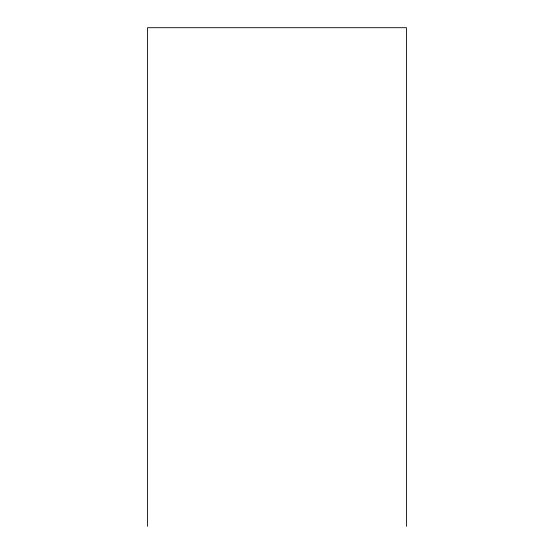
<?xml version="1.0" encoding="UTF-8"?>
<svg xmlns="http://www.w3.org/2000/svg" width="554" height="554" viewBox="0 0 554 554"><rect width="100%" height="100%" fill="white"/><g stroke="black" fill="none" stroke-linecap="round" stroke-linejoin="round"><path stroke-width="0.83" d="M406.47 526.3L406.47 27.7L147.53 27.7L147.53 526.3"/></g></svg>
